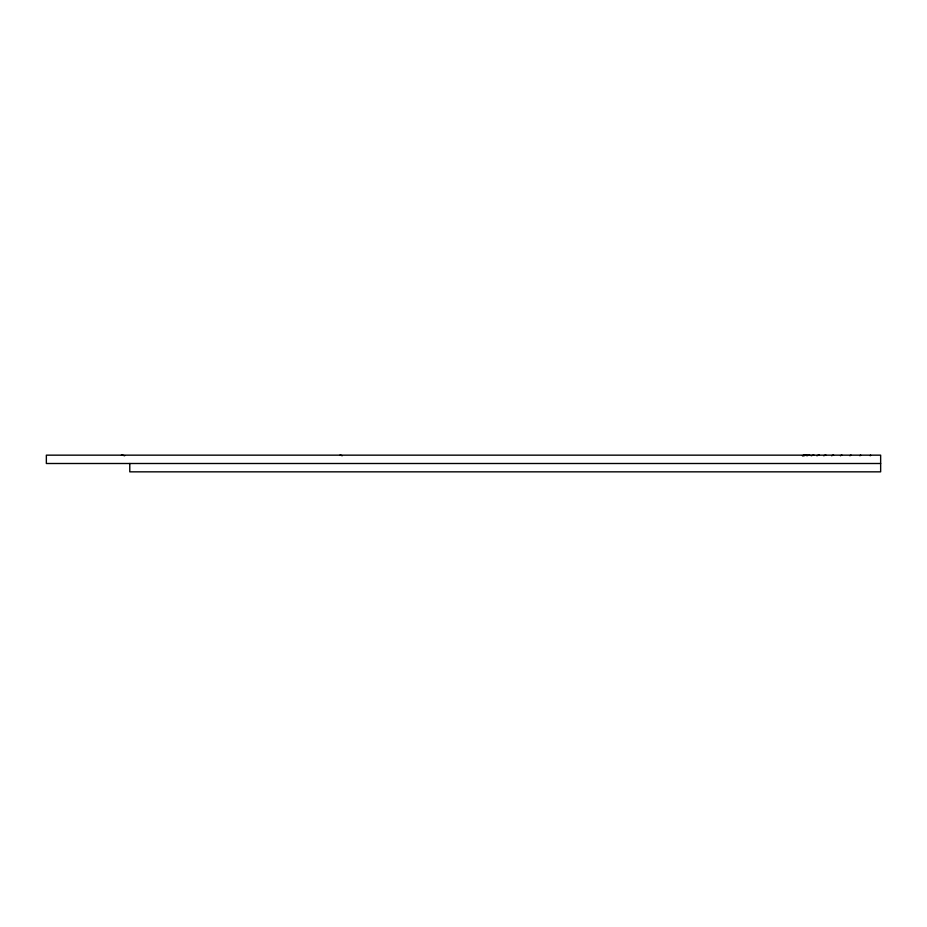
<?xml version="1.0" encoding="UTF-8"?>
<svg xmlns="http://www.w3.org/2000/svg" width="927" height="927" viewBox="0 0 927 927"><rect width="100%" height="100%" fill="white"/><g stroke="black" fill="none" stroke-linecap="round" stroke-linejoin="round"><path stroke-width="1.39" d="M870.627 455.157L870.511 455.227A8.343 0.95 -90 0 0 870.268 455.794M880.65 463.5L46.35 463.5L46.35 455.157L880.65 455.157L880.65 471.843L129.78 471.843L129.78 463.5M121.437 455.157A8.343 8.343 0 0 1 124.635 455.794M859.978 455.794A8.343 1.935 -90 0 1 860.719 455.157M849.978 455.794A8.343 2.966 -90 0 1 851.102 455.157M803.906 455.794A8.343 8.111 90 0 1 807.011 455.157M823.744 455.794A8.343 5.898 -90 0 1 826.003 455.157M831.658 455.794A8.343 4.983 -90 0 1 833.57 455.157M840.465 455.794A8.343 3.986 -90 0 1 841.994 455.157M816.872 455.794A8.343 6.686 -90 0 1 819.433 455.157M806.861 455.794A8.343 7.798 -90 0 1 809.85 455.157M811.218 455.794A8.343 7.323 -90 0 1 814.022 455.157M339.908 455.157A8.343 5.898 90 0 1 342.167 455.794M805.563 455.157L804.497 455.227A8.343 8.285 -90 0 0 802.411 455.794A8.343 8.343 0 0 1 805.563 455.157"/></g></svg>
